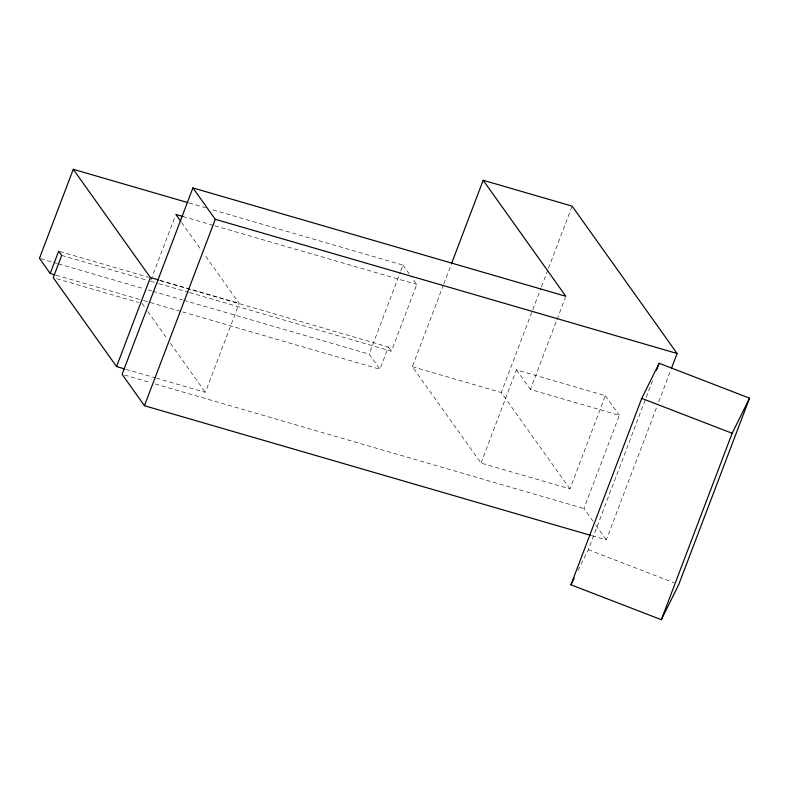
<?xml version="1.0" encoding="UTF-8"?>
<svg xmlns="http://www.w3.org/2000/svg" width="789" height="789" viewBox="0 0 789 789"><rect width="100%" height="100%" fill="white"/><g stroke="black" fill="none" stroke-linecap="round" stroke-linejoin="round"><path stroke-width="0.59" stroke-dasharray="3.94 2.96" d="M150.926 280.075L175.424 215.604M156.281 378.109L205.367 392.37L239.185 303.331L204.321 254.393M160.305 280.726L388.395 346.992L379.943 369.252L369.173 354.153L400.398 271.958M400.832 270.824L403.001 265.114L211.541 209.489M189.468 292.551L391.413 351.223L416.779 284.444L411.957 277.679M481.014 463.054L516.42 369.844L605.35 395.683L569.944 488.894L481.014 463.054L412.361 366.698L443.398 284.997M443.842 283.843L451.269 264.285M569.944 488.894L501.291 392.537L532.328 310.836M532.772 309.683L541.076 287.817M541.51 286.663L548.069 269.404M548.503 268.26L572.114 206.116M593.022 521.273L583.939 508.53L619.345 415.32L530.415 389.48L565.388 297.423M577.992 570.546L588.328 549.696L653.46 378.237M592.125 535.79L606.297 539.903L657 406.424M658.756 401.818L670.995 369.597M189.094 202.96L205.633 207.773M182.949 216.511L213.651 225.427M214.835 225.772L416.779 284.444M159.723 280.243L239.185 303.331M59.856 251.543L148.49 277.294M61.68 255.419L146.991 280.213M150.492 281.229L157.583 283.29M158.757 283.626L188.285 292.206M40.633 258.693L52.449 262.126M53.632 262.471L57.173 263.496M58.356 263.842L143.45 288.567M148.174 289.938L151.725 290.963M152.908 291.309L182.446 299.899M183.63 300.234L369.173 354.153M412.361 366.698L501.291 392.537M56.127 275.174L142.395 300.234M143.578 300.579L181.401 311.566M182.575 311.911L379.943 369.252M56.729 278.704L138.529 302.463M125.905 369.282L155.117 377.763M124.455 375.031L150.443 382.576M155.167 383.947L583.939 508.53M588.328 549.696L674.161 582.824M605.35 395.683L619.345 415.32M516.42 369.844L530.415 389.48M595.813 525.198L606.297 539.903M403.001 265.114L409.195 273.813M388.395 346.992L391.413 351.223M181.549 222.439L201.471 250.399M142.04 303.489L144.88 307.483M147.73 311.477L167.653 339.438M170.503 343.432L205.367 392.37"/><path stroke-width="1.18" d="M187.91 202.615L73.269 169.31L39.45 258.348L50.21 273.458L54.944 274.828M50.21 273.458L58.672 251.198L61.68 255.419L53.228 277.679L116.555 366.56L124.731 368.936M116.555 366.56L150.374 277.531L73.269 169.31M451.702 263.132L483.174 180.277L565.821 296.269L192.91 187.92L122.098 374.341L144.446 405.714L590.941 535.445M144.446 405.714L215.269 219.303L192.91 187.92M570.93 584.807L641.743 398.386L659.14 363.285L749.55 398.169L678.737 584.59L661.34 619.69L570.93 584.807L574.185 578.219M656.517 370.189L659.14 363.285M671.429 368.443L677.11 353.492L572.114 206.116L483.174 180.277M661.34 619.69L732.153 433.269L749.55 398.169M215.269 219.303L677.11 353.492M182.949 216.511L175.858 214.45L180.839 221.443M150.374 277.531L158.559 279.908M641.743 398.386L732.153 433.269"/></g></svg>
